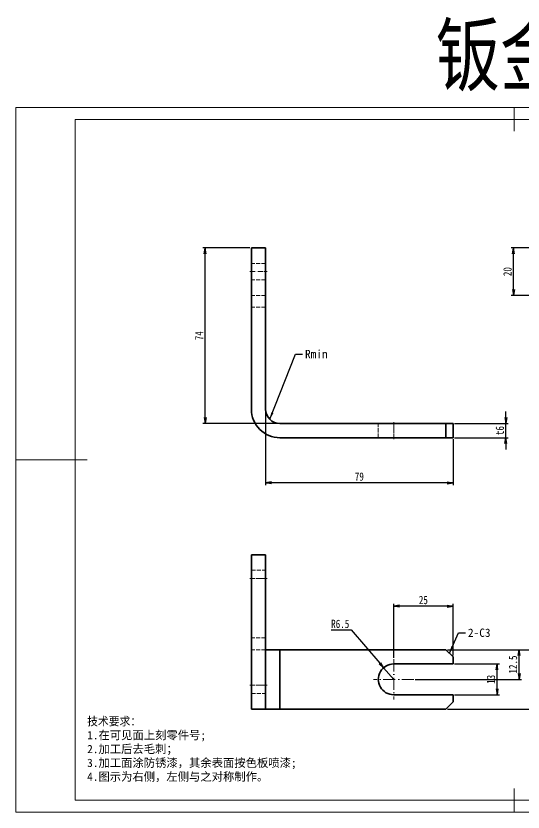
# Model space of a CAD drawing. Header units: millimetres. Extents: x -15766 to 80009, y -9701 to 15159.
# Drawn here: x -7597.5 to -7383.7, y 11134.1 to 11469.7 of the extents above; entities that cross this region are included whole.
import ezdxf

# ---------------------------------------------------------------- set-up
doc = ezdxf.new("R2010")
doc.units = ezdxf.units.MM
for name, pattern in [('CENTER-HOKUTO_1', [16, 13, -1, 1, -1]), ('DASHDOT', [18.5, 12, -3, 0.5, -3]), ('DASHED', [15, 12, -3]), ('HIDDEN-HOKUTO_1', [2, 1, -1])]:
    doc.linetypes.add(name, pattern=pattern)
doc.layers.get('DEFPOINTS').update_dxf_attribs({"lineweight": 18})
for name, color, linetype, lineweight in [('AM_7', 2, 'CENTER-HOKUTO_1', 18), ('AM_HID', 1, 'HIDDEN-HOKUTO_1', 18), ('AM_VIS', 7, 'Continuous', 18), ('CDRAFT0', 7, 'Continuous', 18), ('DIM', 253, 'Continuous', 20), ('title_frame', 7, 'Continuous', 18), ('word_dim', 9, 'Continuous', 18), ('粗实线层_1', 7, 'Continuous', 15)]:
    doc.layers.add(name, color=color, linetype=linetype, lineweight=lineweight)
doc.styles.add('DIM', font='', dxfattribs={"width": 0.8})
doc.styles.get('DIM').set_extended_font_data('NSimSun')
doc.dimstyles.new('1-1', dxfattribs={"dimtxt": 3.5, "dimasz": 3, "dimexe": 1, "dimexo": 0, "dimgap": 1, "dimtad": 1, "dimdsep": 46, "dimtxsty": 'DIM', "dimblk": '_CAXARROW', "dimcen": 0, "dimdle": 6, "dimclrd": 256, "dimclre": 256, "dimclrt": 3, "dimazin": 2, "dimtfac": 0.707107, "dimtmove": 0, "dimatfit": 3, "dimfxl": 0, "dimfrac": 2, "dimtolj": 1, "dimarcsym": 0})
doc.dimstyles.new('1-1$0', dxfattribs={"dimtxt": 3.5, "dimasz": 2.5, "dimexe": 1, "dimexo": 0.625, "dimgap": 0.8, "dimtad": 1, "dimdsep": 46, "dimtxsty": 'DIM', "dimblk": 'OPEN', "dimcen": 0, "dimdle": 5, "dimclrd": 256, "dimclre": 256, "dimclrt": 3, "dimazin": 3, "dimtfac": 0.5, "dimtmove": 0, "dimatfit": 3, "dimldrblk": 'OPEN', "dimfxl": 0, "dimtolj": 1, "dimarcsym": 0})
doc.dimstyles.new('1-1$4', dxfattribs={"dimtxt": 3.5, "dimasz": 2.5, "dimexe": 1, "dimexo": 0.625, "dimgap": 0.8, "dimtad": 1, "dimtih": 1, "dimtoh": 1, "dimzin": 12, "dimdsep": 46, "dimtxsty": 'DIM', "dimblk": 'OPEN', "dimcen": 0, "dimdle": 5, "dimclrd": 256, "dimclre": 256, "dimclrt": 3, "dimazin": 3, "dimtfac": 0.5, "dimtmove": 0, "dimatfit": 3, "dimldrblk": 'OPEN', "dimfxl": 0, "dimtolj": 1, "dimarcsym": 0})

# ---------------------------------------------------------------- blocks, each defined once
blk = doc.blocks.new('*X38')
at = {"layer": 'CDRAFT0'}
for p, q in [((420, 297), (0, 297)), ((0, 297), (0, 0)), ((420, 0), (420, 297)), ((0, 0), (420, 0))]:
    blk.add_line(p, q, dxfattribs=at)
at = {"layer": '粗实线层_1'}
for p, q in [((210, 297), (210, 287)), ((415, 292), (25, 292)), ((25, 292), (25, 5)), ((415, 5), (415, 292)), ((0, 148.5), (30, 148.5)), ((420, 148.5), (410, 148.5)), ((210, 0), (210, 10)), ((25, 5), (415, 5))]:
    blk.add_line(p, q, dxfattribs=at)
blk = doc.blocks.new('_OPEN')
at = {"color": 0, "linetype": 'ByBlock', "lineweight": -2}
for p, q in [((-1, 0.166667), (0, 0)), ((-1, -0.166667), (0, 0)), ((0, 0), (-1, 0))]:
    blk.add_line(p, q, dxfattribs=at)
blk = doc.blocks.new('*D446')
at = {"layer": 'DEFPOINTS', "color": 0, "transparency": 16777216}
for p in [(-7413.23, 11297.93), (-7390.92, 11297.93), (-7413.23, 11291.93)]:
    blk.add_point(p, dxfattribs=at)
at = {"layer": 'DIM', "linetype": 'Continuous', "lineweight": -2, "transparency": 16777216}
for p, q in [((-7390.92, 11300.43), (-7390.92, 11302.93)), ((-7412.61, 11297.93), (-7389.92, 11297.93)), ((-7390.92, 11291.93), (-7390.92, 11297.93)), ((-7412.61, 11291.93), (-7389.92, 11291.93)), ((-7390.92, 11289.43), (-7390.92, 11286.93))]:
    blk.add_line(p, q, dxfattribs=at)
at = {"layer": 'DIM', "lineweight": -2, "transparency": 16777216, "xscale": 2.5, "yscale": 2.5, "zscale": 2.5}
for p, rotation in [((-7390.92, 11297.93), 270), ((-7390.92, 11291.93), 90)]:
    blk.add_blockref('_OPEN', p, dxfattribs=dict(at, rotation=rotation))
at = {"layer": 'DIM', "color": 3, "transparency": 16777216, "insert": (-7393.47, 11294.93), "char_height": 3.5, "attachment_point": 5, "rotation": 90, "style": 'DIM'}
blk.add_mtext('\\A1;t6', dxfattribs=at)
blk = doc.blocks.new('*D447')
at = {"layer": 'DEFPOINTS', "color": 0, "transparency": 16777216}
for p in [(-7492.23, 11303.93), (-7413.23, 11291.93), (-7492.23, 11272.97)]:
    blk.add_point(p, dxfattribs=at)
at = {"layer": 'DIM', "linetype": 'Continuous', "lineweight": -2, "transparency": 16777216}
for p, q in [((-7492.23, 11303.31), (-7492.23, 11271.97)), ((-7413.23, 11291.31), (-7413.23, 11271.97)), ((-7415.73, 11272.97), (-7489.73, 11272.97))]:
    blk.add_line(p, q, dxfattribs=at)
at = {"layer": 'DIM', "lineweight": -2, "transparency": 16777216, "xscale": 2.5, "yscale": 2.5, "zscale": 2.5, "rotation": 180}
blk.add_blockref('_OPEN', (-7492.23, 11272.97), dxfattribs=at)
at = {"layer": 'DIM', "lineweight": -2, "transparency": 16777216, "xscale": 2.5, "yscale": 2.5, "zscale": 2.5}
blk.add_blockref('_OPEN', (-7413.23, 11272.97), dxfattribs=at)
at = {"layer": 'DIM', "color": 3, "transparency": 16777216, "insert": (-7452.73, 11275.52), "char_height": 3.5, "attachment_point": 5, "style": 'DIM'}
blk.add_mtext('\\A1;79', dxfattribs=at)
blk = doc.blocks.new('*D448')
at = {"layer": 'DEFPOINTS', "color": 0, "transparency": 16777216}
for p in [(-7517.71, 11371.93), (-7498.23, 11371.93), (-7486.23, 11297.93)]:
    blk.add_point(p, dxfattribs=at)
at = {"layer": 'DIM', "linetype": 'Continuous', "lineweight": -2, "transparency": 16777216}
for p, q in [((-7498.86, 11371.93), (-7518.71, 11371.93)), ((-7517.71, 11300.43), (-7517.71, 11369.43)), ((-7486.86, 11297.93), (-7518.71, 11297.93))]:
    blk.add_line(p, q, dxfattribs=at)
at = {"layer": 'DIM', "lineweight": -2, "transparency": 16777216, "xscale": 2.5, "yscale": 2.5, "zscale": 2.5}
for p, rotation in [((-7517.71, 11371.93), 90), ((-7517.71, 11297.93), 270)]:
    blk.add_blockref('_OPEN', p, dxfattribs=dict(at, rotation=rotation))
at = {"layer": 'DIM', "color": 3, "transparency": 16777216, "insert": (-7520.26, 11334.93), "char_height": 3.5, "attachment_point": 5, "rotation": 90, "style": 'DIM'}
blk.add_mtext('\\A1;74', dxfattribs=at)
blk = doc.blocks.new('_CAXARROW')
blk.add_hatch(color=0).paths.add_polyline_path([(0, 0), (-1, 0.125), (-1, -0.125)], flags=0)
blk = doc.blocks.new('*D455')
at = {"layer": 'DEFPOINTS', "color": 0, "transparency": 16777216}
for p in [(-7416.23, 11202.55), (-7375.8, 11202.55), (-7416.23, 11177.55)]:
    blk.add_point(p, dxfattribs=at)
at = {"layer": 'DIM', "linetype": 'Continuous', "lineweight": -2, "transparency": 16777216}
for p, q in [((-7415.61, 11202.55), (-7374.8, 11202.55)), ((-7375.8, 11180.05), (-7375.8, 11200.05)), ((-7415.61, 11177.55), (-7374.8, 11177.55))]:
    blk.add_line(p, q, dxfattribs=at)
at = {"layer": 'DIM', "lineweight": -2, "transparency": 16777216, "xscale": 2.5, "yscale": 2.5, "zscale": 2.5}
for p, rotation in [((-7375.8, 11202.55), 90), ((-7375.8, 11177.55), 270)]:
    blk.add_blockref('_OPEN', p, dxfattribs=dict(at, rotation=rotation))
at = {"layer": 'DIM', "color": 3, "transparency": 16777216, "insert": (-7378.35, 11190.05), "char_height": 3.5, "attachment_point": 5, "rotation": 90, "style": 'DIM'}
blk.add_mtext('\\A1;25', dxfattribs=at)
blk = doc.blocks.new('*D456')
at = {"layer": 'DEFPOINTS', "color": 0, "transparency": 16777216}
for p in [(-7416.23, 11202.55), (-7385.38, 11202.55), (-7429.78, 11190.05)]:
    blk.add_point(p, dxfattribs=at)
at = {"layer": 'DIM', "linetype": 'Continuous', "lineweight": -2, "transparency": 16777216}
for p, q in [((-7415.61, 11202.55), (-7384.38, 11202.55)), ((-7385.38, 11192.55), (-7385.38, 11200.05)), ((-7429.16, 11190.05), (-7384.38, 11190.05))]:
    blk.add_line(p, q, dxfattribs=at)
at = {"layer": 'DIM', "lineweight": -2, "transparency": 16777216, "xscale": 2.5, "yscale": 2.5, "zscale": 2.5}
for p, rotation in [((-7385.38, 11202.55), 90), ((-7385.38, 11190.05), 270)]:
    blk.add_blockref('_OPEN', p, dxfattribs=dict(at, rotation=rotation))
at = {"layer": 'DIM', "color": 3, "transparency": 16777216, "insert": (-7387.93, 11196.3), "char_height": 3.5, "attachment_point": 5, "rotation": 90, "style": 'DIM'}
blk.add_mtext('\\A1;12.5', dxfattribs=at)
blk = doc.blocks.new('*D457')
at = {"layer": 'DEFPOINTS', "color": 0, "transparency": 16777216}
for p in [(-7438.23, 11220.94), (-7438.23, 11198.5), (-7413.23, 11199.55)]:
    blk.add_point(p, dxfattribs=at)
at = {"layer": 'DIM', "linetype": 'Continuous', "lineweight": -2, "transparency": 16777216}
for p, q in [((-7438.23, 11199.13), (-7438.23, 11221.94)), ((-7415.73, 11220.94), (-7435.73, 11220.94)), ((-7413.23, 11200.18), (-7413.23, 11221.94))]:
    blk.add_line(p, q, dxfattribs=at)
at = {"layer": 'DIM', "lineweight": -2, "transparency": 16777216, "xscale": 2.5, "yscale": 2.5, "zscale": 2.5, "rotation": 180}
blk.add_blockref('_OPEN', (-7438.23, 11220.94), dxfattribs=at)
at = {"layer": 'DIM', "lineweight": -2, "transparency": 16777216, "xscale": 2.5, "yscale": 2.5, "zscale": 2.5}
blk.add_blockref('_OPEN', (-7413.23, 11220.94), dxfattribs=at)
at = {"layer": 'DIM', "color": 3, "transparency": 16777216, "insert": (-7425.73, 11223.49), "char_height": 3.5, "attachment_point": 5, "style": 'DIM'}
blk.add_mtext('\\A1;25', dxfattribs=at)
blk = doc.blocks.new('*D458')
at = {"layer": 'DEFPOINTS', "color": 0, "transparency": 16777216}
for p in [(-7442.47, 11194.98), (-7438.23, 11190.05)]:
    blk.add_point(p, dxfattribs=at)
at = {"layer": 'DIM', "linetype": 'Continuous', "lineweight": -2, "transparency": 16777216}
for p, q in [((-7464.58, 11210.88), (-7456.17, 11210.88)), ((-7456.17, 11210.88), (-7444.11, 11196.87)), ((-7438.23, 11190.05), (-7442.47, 11194.98))]:
    blk.add_line(p, q, dxfattribs=at)
at = {"layer": 'DIM', "lineweight": -2, "transparency": 16777216, "xscale": 2.5, "yscale": 2.5, "zscale": 2.5, "rotation": 310.7290518409949}
blk.add_blockref('_OPEN', (-7442.47, 11194.98), dxfattribs=at)
at = {"layer": 'DIM', "color": 3, "transparency": 16777216, "insert": (-7460.79, 11213.43), "char_height": 3.5, "attachment_point": 5, "style": 'DIM'}
blk.add_mtext('\\A1;R6.5', dxfattribs=at)
blk = doc.blocks.new('*D459')
at = {"layer": 'DEFPOINTS', "color": 0, "transparency": 16777216}
for p in [(-7413.23, 11196.55), (-7394.68, 11196.55), (-7413.23, 11183.55)]:
    blk.add_point(p, dxfattribs=at)
at = {"layer": 'DIM', "linetype": 'Continuous', "lineweight": -2, "transparency": 16777216}
for p, q in [((-7412.61, 11196.55), (-7393.68, 11196.55)), ((-7394.68, 11186.05), (-7394.68, 11194.05)), ((-7412.61, 11183.55), (-7393.68, 11183.55))]:
    blk.add_line(p, q, dxfattribs=at)
at = {"layer": 'DIM', "lineweight": -2, "transparency": 16777216, "xscale": 2.5, "yscale": 2.5, "zscale": 2.5}
for p, rotation in [((-7394.68, 11196.55), 90), ((-7394.68, 11183.55), 270)]:
    blk.add_blockref('_OPEN', p, dxfattribs=dict(at, rotation=rotation))
at = {"layer": 'DIM', "color": 3, "transparency": 16777216, "insert": (-7397.23, 11190.05), "char_height": 3.5, "attachment_point": 5, "rotation": 90, "style": 'DIM'}
blk.add_mtext('\\A1;13', dxfattribs=at)
blk = doc.blocks.new('*D461')
at = {"layer": 'DEFPOINTS', "color": 0, "transparency": 16777216}
for p in [(-7387.69, 11371.93), (-7361.77, 11371.93), (-7361.77, 11351.93)]:
    blk.add_point(p, dxfattribs=at)
at = {"layer": 'word_dim', "linetype": 'Continuous', "lineweight": -2, "transparency": 16777216}
for p, q in [((-7362.4, 11371.93), (-7388.69, 11371.93)), ((-7387.69, 11354.43), (-7387.69, 11369.43)), ((-7362.4, 11351.93), (-7388.69, 11351.93))]:
    blk.add_line(p, q, dxfattribs=at)
at = {"layer": 'word_dim', "lineweight": -2, "transparency": 16777216, "xscale": 2.5, "yscale": 2.5, "zscale": 2.5}
for p, rotation in [((-7387.69, 11371.93), 90), ((-7387.69, 11351.93), 270)]:
    blk.add_blockref('_OPEN', p, dxfattribs=dict(at, rotation=rotation))
at = {"layer": 'word_dim', "color": 3, "transparency": 16777216, "insert": (-7390.24, 11361.93), "char_height": 3.5, "attachment_point": 5, "rotation": 90, "style": 'DIM'}
blk.add_mtext('\\A1;20', dxfattribs=at)

msp = doc.modelspace()

# ---------------------------------------------------------------- linework, layer by layer
at = {"layer": 'AM_7', "linetype": 'DASHDOT', "lineweight": 13, "ltscale": 0.18}
for p, q in [((-7498.83339, 11361.93161), (-7491.63338, 11361.93161)), ((-7498.83339, 11232.551), (-7491.63338, 11232.551))]:
    msp.add_line(p, q, dxfattribs=at)
at = {"layer": 'AM_7', "linetype": 'DASHDOT', "lineweight": 13, "ltscale": 0.180002}
for p, q in [((-7438.23335, 11291.33164), (-7438.23335, 11298.53171)), ((-7498.83345, 11187.551), (-7491.63338, 11187.551))]:
    msp.add_line(p, q, dxfattribs=at)
at = {"layer": 'AM_7', "linetype": 'DASHDOT', "lineweight": 13, "ltscale": 0.422504}
msp.add_line((-7438.23335, 11198.50119), (-7438.23335, 11181.60105), dxfattribs=at)
at = {"layer": 'AM_7', "linetype": 'DASHDOT', "lineweight": 13, "ltscale": 0.422499}
msp.add_line((-7429.78334, 11190.051), (-7446.6833, 11190.051), dxfattribs=at)
at = {"layer": 'AM_HID', "linetype": 'DASHED', "lineweight": 13, "ltscale": 0.15}
for p, q in [((-7492.23341, 11365.43161), (-7498.23341, 11365.43161)), ((-7492.23341, 11358.43161), (-7498.23341, 11358.43161)), ((-7492.23341, 11351.93161), (-7498.23341, 11351.93161)), ((-7492.23335, 11346.93161), (-7498.23335, 11346.93161)), ((-7444.73335, 11291.93161), (-7444.73335, 11297.93161)), ((-7438.23335, 11297.93173), (-7438.23335, 11291.93173)), ((-7438.23335, 11297.93173), (-7438.23335, 11291.93173)), ((-7416.23335, 11291.93173), (-7416.23335, 11297.93173)), ((-7498.23341, 11236.051), (-7492.23341, 11236.051)), ((-7492.23341, 11232.551), (-7498.23341, 11232.551)), ((-7492.23341, 11232.551), (-7498.23341, 11232.551)), ((-7492.23341, 11207.551), (-7498.23341, 11207.551)), ((-7492.23335, 11202.551), (-7498.23335, 11202.551)), ((-7492.23341, 11187.551), (-7498.23341, 11187.551)), ((-7492.23341, 11187.551), (-7498.23341, 11187.551)), ((-7498.23341, 11184.051), (-7492.23341, 11184.051))]:
    msp.add_line(p, q, dxfattribs=at)
at = {"layer": 'AM_HID', "linetype": 'DASHED', "lineweight": 13}
msp.add_line((-7486.23335, 11177.551), (-7486.23335, 11202.551), dxfattribs=at)
at = {"layer": 'AM_VIS', "lineweight": 35, "ltscale": 0.15}
for p, q in [((-7492.23341, 11371.93161), (-7498.23341, 11371.93161)), ((-7416.23335, 11297.93173), (-7416.23335, 11291.93173)), ((-7413.23335, 11291.93173), (-7413.23335, 11297.93173)), ((-7492.23341, 11242.551), (-7498.23341, 11242.551)), ((-7486.23335, 11202.551), (-7492.23335, 11202.551)), ((-7492.23341, 11177.551), (-7498.23341, 11177.551)), ((-7492.23335, 11177.551), (-7486.23335, 11177.551))]:
    msp.add_line(p, q, dxfattribs=at)
at = {"layer": 'AM_VIS', "lineweight": 35}
for p, q in [((-7498.23341, 11371.93161), (-7498.23335, 11303.93161)), ((-7492.23335, 11303.93161), (-7492.23341, 11371.93161)), ((-7486.23335, 11297.93161), (-7416.23335, 11297.93173)), ((-7486.23335, 11291.93161), (-7416.23335, 11291.93173)), ((-7498.23341, 11177.551), (-7498.23341, 11242.551)), ((-7492.23341, 11177.551), (-7492.23341, 11242.551)), ((-7416.23335, 11202.551), (-7486.23335, 11202.551)), ((-7486.23335, 11202.551), (-7486.23335, 11177.551)), ((-7413.23335, 11196.551), (-7438.23335, 11196.551)), ((-7438.23335, 11183.551), (-7413.23335, 11183.551)), ((-7486.23335, 11177.551), (-7416.23335, 11177.551))]:
    msp.add_line(p, q, dxfattribs=at)
at = {"layer": 'AM_VIS', "lineweight": 35, "ltscale": 0.075}
for p, q in [((-7413.23335, 11297.93173), (-7416.23335, 11297.93173)), ((-7413.23335, 11291.93173), (-7416.23335, 11291.93173)), ((-7413.23335, 11199.551), (-7413.23335, 11196.551)), ((-7413.23335, 11183.551), (-7413.23335, 11180.551))]:
    msp.add_line(p, q, dxfattribs=at)
at = {"layer": 'AM_VIS', "lineweight": 35, "ltscale": 0.106066}
for p, q in [((-7416.23335, 11202.551), (-7413.23335, 11199.551)), ((-7413.23335, 11180.551), (-7416.23335, 11177.551))]:
    msp.add_line(p, q, dxfattribs=at)
at = {"layer": 'AM_VIS', "lineweight": 35}
for centre, radius, start, end in [((-7486.23335, 11303.93161), 12, 180.0000633, 270.0000658), ((-7486.23335, 11303.93161), 6, 180.0000633, 270.0000658), ((-7438.23335, 11190.051), 6.5, 89.9999957, 269.9999975)]:
    msp.add_arc(centre, radius, start, end, dxfattribs=at)

# ---------------------------------------------------------------- block references
at = {"layer": 'title_frame'}
msp.add_blockref('*X38', (-7597.50867, 11134.10436), dxfattribs=at)

# ---------------------------------------------------------------- texts
at = {"layer": 'DIM', "insert": (-7420.61163, 11465.79068), "char_height": 25, "width": 104.980501, "attachment_point": 1, "style": 'DIM'}
msp.add_mtext('{\\C3;钣金}', dxfattribs=at)
at = {"layer": 'DIM', "color": 3, "char_height": 3.5, "attachment_point": 1}
for s, insert in [('\\A1;Rmin', (-7475.61894, 11328.95809)), ('\\A1;2-C3', (-7406.93033, 11211.46))]:
    msp.add_mtext(s, dxfattribs=dict(at, insert=insert))
at = {"layer": 'word_dim', "linetype": 'Continuous', "ltscale": 4, "insert": (-7567.47429, 11174.10988), "char_height": 3.5, "width": 139.6035818, "attachment_point": 1}
msp.add_mtext('{\\C3;技术要求：\\P\\fNSimSun|b0|i0|c134|p49;1\\fSimSun|b0|i0|c134|p49;.在可见面上刻零件号;\\P2.加工后去毛刺；\\P3.加工面涂防锈漆，其余表面按色板喷漆;\\P\\fNSimSun|b0|i0|c134|p49;4\\fSimSun|b0|i0|c134|p49;.图示为右侧，左侧与之对称制作。\\P         }', dxfattribs=at)

# ---------------------------------------------------------------- dimensions: what is measured, and where the dimension line sits
at = {"layer": 'DIM'}
for base, p1, p2, picture, middle in [((-7517.7112, 11371.93161), (-7486.23335, 11297.93161), (-7498.23335, 11371.93161), '*D448', (-7520.2612, 11334.93161)), ((-7385.38167, 11202.551), (-7429.7841, 11190.051), (-7416.23332, 11202.551), '*D456', (-7387.93167, 11196.301)), ((-7375.79961, 11202.551), (-7416.23332, 11177.551), (-7416.23332, 11202.551), '*D455', (-7378.34961, 11190.051)), ((-7394.67831, 11196.551), (-7413.23332, 11183.551), (-7413.23332, 11196.551), '*D459', (-7397.22831, 11190.051))]:
    dim = msp.add_linear_dim(base=base, p1=p1, p2=p2, angle=90, dimstyle='1-1$0', dxfattribs=at)
    dim.commit()
    dim.dimension.update_dxf_attribs({"geometry": picture, "text_midpoint": middle})
for base, p1, p2, picture, middle in [((-7492.23335, 11272.9749), (-7413.23335, 11291.93173), (-7492.23335, 11303.93161), '*D447', (-7452.73335, 11275.5249)), ((-7438.23332, 11220.94294), (-7413.23332, 11199.551), (-7438.23332, 11198.50095), '*D457', (-7425.73332, 11223.49294))]:
    dim = msp.add_linear_dim(base=base, p1=p1, p2=p2, dimstyle='1-1$0', dxfattribs=at)
    dim.commit()
    dim.dimension.update_dxf_attribs({"geometry": picture, "text_midpoint": middle})
dim = msp.add_linear_dim(base=(-7390.92304, 11297.93173), p1=(-7413.23335, 11291.93173), p2=(-7413.23335, 11297.93173), angle=90, dimstyle='1-1$0', override={"dimpost": 't<>'}, dxfattribs=at)
dim.commit()
dim.dimension.update_dxf_attribs({"geometry": '*D446', "text_midpoint": (-7393.47304, 11294.93173)})
dim = msp.add_radius_dim(center=(-7438.23332, 11190.051), mpoint=(-7442.47446, 11194.97672), dimstyle='1-1$4', dxfattribs=at)
dim.commit()
dim.dimension.update_dxf_attribs({"geometry": '*D458', "text_midpoint": (-7460.78631, 11210.88241), "dimtype": 164})
at = {"layer": 'word_dim'}
dim = msp.add_linear_dim(base=(-7387.69345, 11371.93161), p1=(-7361.77071, 11351.93161), p2=(-7361.77071, 11371.93161), angle=90, dimstyle='1-1$0', dxfattribs=at)
dim.commit()
dim.dimension.update_dxf_attribs({"geometry": '*D461', "text_midpoint": (-7390.24345, 11361.93161)})

# ---------------------------------------------------------------- leaders
at = {"layer": 'DIM'}
for points in [[(-7490.47599, 11299.68897), (-7479.61894, 11327.20809), (-7476.61894, 11327.20809)], [(-7414.73332, 11201.051), (-7410.93033, 11209.71), (-7407.93033, 11209.71)]]:
    msp.add_leader(points, dimstyle='1-1', override={"dimgap": 1, "dimtad": 0}, dxfattribs=at)

doc.saveas('drawing.dxf')
